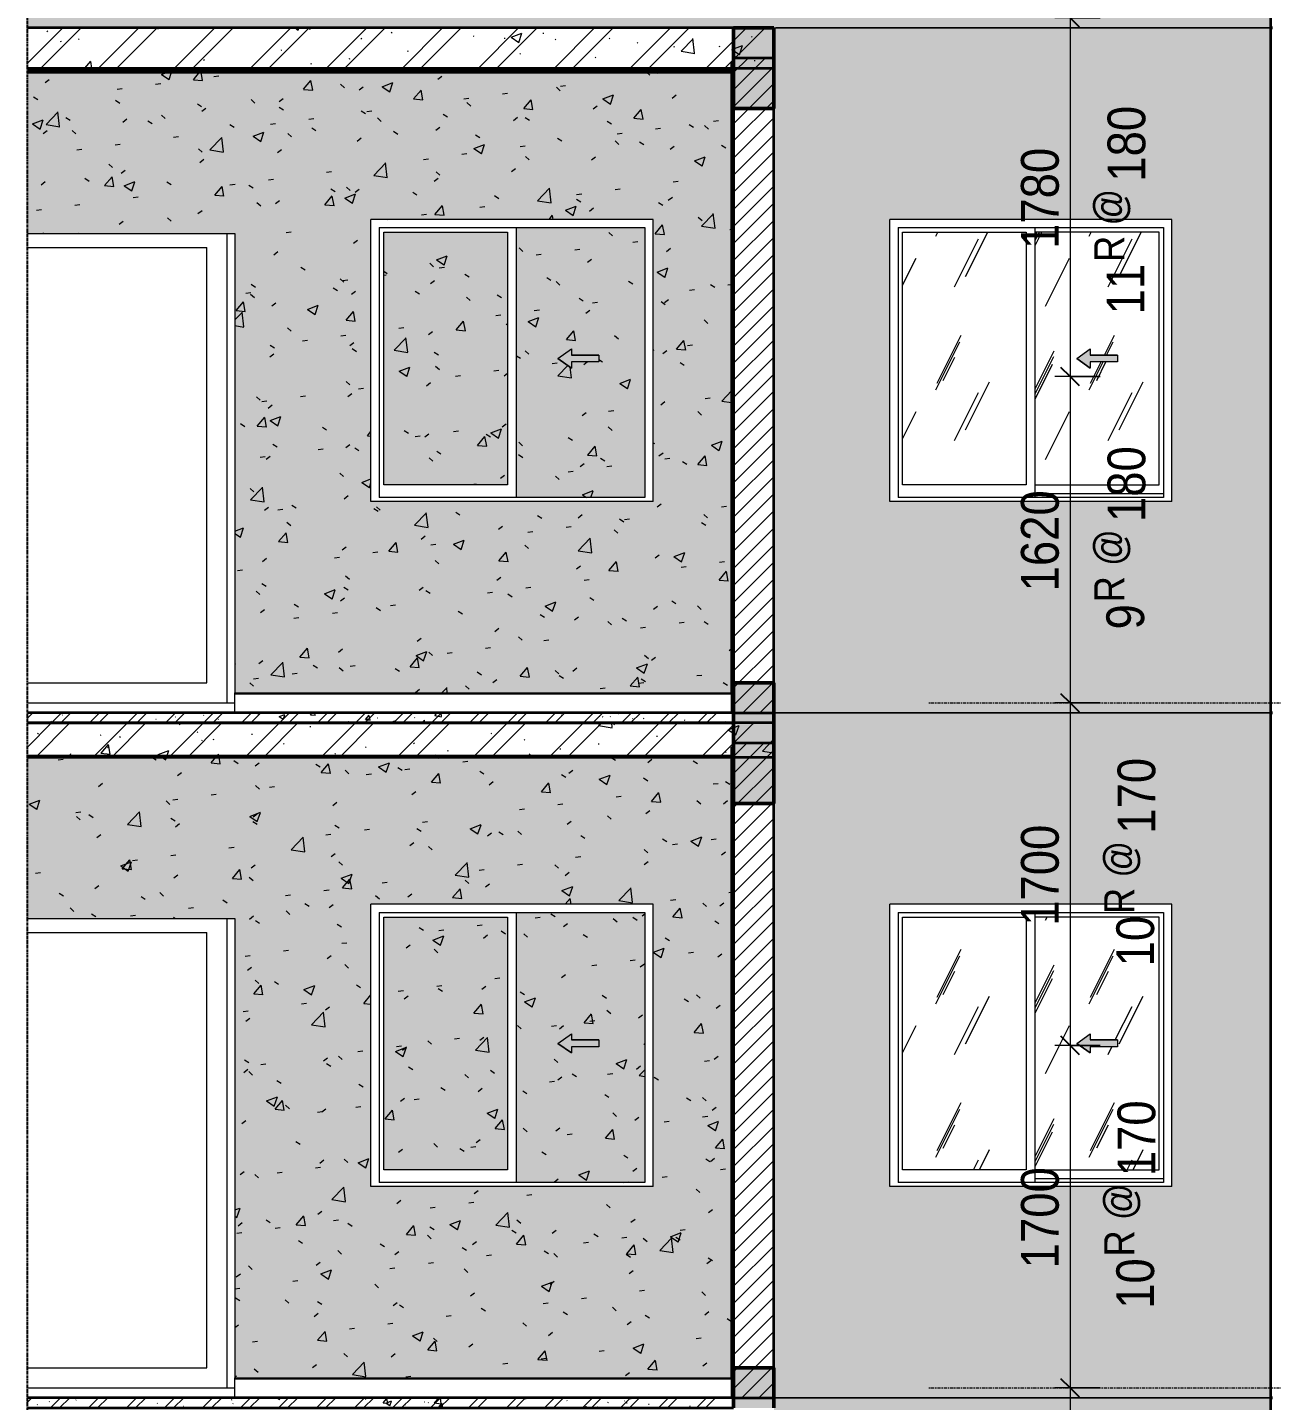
# Model space of a CAD drawing. Header units: millimetres. Extents: x 75584 to 159459, y -5075 to 34550.
# Drawn here: x 139713 to 145888, y 22537 to 29353 of the extents above; entities that cross this region are included whole.
import ezdxf

# ---------------------------------------------------------------- set-up
doc = ezdxf.new("R2010")
doc.units = ezdxf.units.MM
doc.linetypes.add('Centre', pattern=[31.75, 6.35, -4.7625, 15.875, -4.7625])
doc.linetypes.add('Hidden', pattern=[7.14375, 4.7625, -2.38125])
for name, color, linetype, lineweight in [('0-3', 10, 'Continuous', 5), ('A-ANNO-DIMS', 211, 'Continuous', 9), ('A-ANNO-DIMS-75', 211, 'Continuous', 9), ('A-CLNG-1', 71, 'Continuous', 35), ('A-CLNG-PATT-1', 7, 'Continuous', 18), ('A-DETL-GENF', 92, 'Continuous', 18), ('A-DETL-GENF-3', 92, 'Hidden', 25), ('A-DOOR', 31, 'Continuous', 18), ('A-DOOR-FRAM-1', 31, 'Continuous', 18), ('A-FLOR-1', 7, 'Continuous', 18), ('A-FLOR-2', 254, 'Continuous', 18), ('A-FLOR-FNSH-1', 71, 'Continuous', 35), ('A-FLOR-HRAL-1', 53, 'Continuous', 25), ('A-FLOR-HRAL-2', 90, 'Continuous', 25), ('A-FLOR-HRAL-3', 50, 'Continuous', 18), ('A-FLOR-LEVL-2', 51, 'Centre', 9), ('A-FLOR-PATT-1', 8, 'Continuous', 18), ('A-GLAZ', 151, 'Continuous', 18), ('A-WALL', 113, 'Continuous', 18), ('A-WALL-2', 250, 'Continuous', 35), ('A-WALL-3', 71, 'Continuous', 35), ('A-WALL-PATT-1', 111, 'Continuous', 18), ('A-WALL-PATT-2', 254, 'Continuous', 18), ('A-WALL-PATT-3', 7, 'Continuous', 18), ('A-WALL-PATT-4', 111, 'Continuous', 5), ('I-WALL', 2, 'Continuous', 18), ('I-WALL-1', 254, 'Continuous', 18), ('S-BEAM-1', 253, 'Continuous', 5), ('S-BEAM-4', 191, 'Continuous', 50), ('S-STRS-IDEN-1', 31, 'Continuous', 9)]:
    doc.layers.add(name, color=color, linetype=linetype, lineweight=lineweight)
doc.styles.add('UTM Avo_1', font='', dxfattribs={"width": 0.9, "height": 187.5})
doc.styles.add('UTM Avo_2', font='', dxfattribs={"width": 0.9, "height": 150})
doc.styles.add('UTM Avo_3', font='', dxfattribs={"width": 0.9, "height": 187.5})
doc.styles.get('UTM Avo_1').set_extended_font_data('UTM Avo')
doc.styles.get('UTM Avo_2').set_extended_font_data('UTM Avo')
doc.styles.get('UTM Avo_3').set_extended_font_data('UTM Avo')
doc.dimstyles.new('1_Dim_chi_tiet_2_5_2', dxfattribs={"dimscale": 304.8, "dimtxt": 187.368928, "dimasz": 0.295276, "dimexe": 0.246063, "dimexo": 0.0625, "dimgap": 0.024606, "dimtad": 1, "dimdec": 0, "dimrnd": 5, "dimzin": 0, "dimdsep": 46, "dimtxsty": 'UTM Avo_1', "dimblk1": 'OBLIQUE', "dimblk2": 'OBLIQUE', "dimsah": 1, "dimcen": 0.09, "dimdle": 0.246063, "dimazin": 0, "dimtfac": 1, "dimtdec": 4, "dimtix": 1, "dimtmove": 0, "dimatfit": 3, "dimfxl": 0.492126, "dimfxlon": 1, "dimtvp": 1, "dimtolj": 1, "dimtzin": 0, "dimarcsym": 2})
pattern_1 = [(50, (80625.07, 15725), (546.553, -47.817), [57.15, -628.65]), (355, (80625.07, 15725), (-105.728, 573.17), [45.72, -502.92]), (100.451, (80670.6, 15721), (440.828, 525.35), [48.57, -534.27]), (46.184, (80625.1, 15877.4), (813.237, -126.128), [85.725, -942.975]), (96.636, (80692.8, 15866.9), (712.207, 742.283), [72.855, -801.405]), (351.184, (80625.1, 15877.4), (712.215, 742.276), [68.58, -754.38]), (21, (80701.27, 15839.3), (454.843, -306.796), [57.15, -628.65]), (326, (80701.27, 15839.3), (185.406, 552.564), [45.72, -502.92]), (71.451, (80739.17, 15813.73), (640.251, 245.764), [48.57, -534.27]), (37.5, (80625.07, 15725), (9.2664, 253.665), [5.029, -491.795, 5.029, -505.511, -504.825]), (37.5, (80625.07, 15725), (9.2664, 253.665), [-1007.364, 5.029, -499.796]), (7.5, (80625.07, 15725), (200.4594, 300.5414), [5.029, -286.055, 5.029, -480.365, -192.405]), (7.5, (80625.07, 15725), (200.4594, 300.5414), [-776.478, 5.029, -187.376]), (327.5, (80455.14, 15725), (406.7728, -17.1864), [5.029, -185.471, 5.029, -589.331, -788.67]), (327.5, (80455.14, 15725), (406.7728, -17.1864), [-784.86, 5.029, -783.641]), (317.5, (80378.94, 15725), (444.388, 76.28), [5.029, -242.621, 5.029, -389.687, -560.07]), (317.5, (80378.94, 15725), (444.388, 76.28), [-642.366, 5.029, -555.041]), (45, (80625.07, 15725), (-188.5854, 188.5854), []), (45, (80625.07, 16010.75), (-188.5854, 188.5854), [])]
pattern_2 = [(50, (80625.07, 15725), (273.276, -23.909), [28.575, -314.325]), (355, (80625.07, 15725), (-52.8646, 286.585), [22.86, -251.46]), (100.451, (80647.84, 15723), (220.414, 262.6745), [24.285, -267.135]), (46.184, (80625.07, 15801.2), (406.619, -63.0646), [42.863, -471.488]), (96.636, (80658.95, 15795.94), (356.104, 371.141), [36.428, -400.703]), (351.184, (80625.07, 15801.2), (356.107, 371.138), [34.29, -377.19]), (21, (80663.17, 15782.15), (227.4212, -153.398), [28.575, -314.325]), (326, (80663.17, 15782.15), (92.7027, 276.282), [22.86, -251.46]), (71.451, (80682.12, 15769.37), (320.1254, 122.8816), [24.285, -267.135]), (37.5, (80625.07, 15725), (4.6325, 126.8326), [2.515, -245.897, 2.515, -252.755, -252.413]), (37.5, (80625.07, 15725), (4.6325, 126.8326), [-503.682, 2.515, -249.898]), (7.5, (80625.07, 15725), (100.2292, 150.2711), [2.515, -143.027, 2.515, -240.182, -96.203]), (7.5, (80625.07, 15725), (100.2292, 150.2711), [-388.239, 2.515, -93.688]), (327.5, (80540.1, 15725), (203.38684, -8.5935), [2.515, -92.735, 2.515, -294.665, -394.335]), (327.5, (80540.1, 15725), (203.38684, -8.5935), [-392.43, 2.515, -391.82]), (317.5, (80502, 15725), (222.1944, 38.1398), [2.515, -121.31, 2.515, -194.843, -280.035]), (317.5, (80502, 15725), (222.1944, 38.1398), [-321.183, 2.515, -277.52]), (45, (80625.07, 15725), (-94.2927, 94.2927), []), (45, (80625.07, 15867.88), (-94.2927, 94.2927), [])]
pattern_3 = [(0, (80625.07, 15725), (609.6, 152.4), [25.146, -432.054, 25.146, -432.054, -2438.4]), (0, (80625.07, 15725), (609.6, 152.4), [-914.4, 25.146, -889.254, 25.146, -432.054, -1066.8]), (0, (80625.07, 15725), (609.6, 152.4), [-2286, 25.146, -279.654, 25.146, -736.854]), (120, (80853.67, 15801.2), (-436.7823, 451.7291), [25.146, -432.054, 25.146, -432.054, -2438.4]), (120, (80853.67, 15801.2), (-436.7823, 451.7291), [-914.4, 25.146, -889.254, 25.146, -432.054, -1066.8]), (120, (80853.67, 15801.2), (-436.7823, 451.7291), [-2286, 25.146, -279.654, 25.146, -736.854]), (240, (80929.87, 16106), (-172.8177, -604.1291), [25.146, -432.054, 25.146, -432.054, -2438.4]), (240, (80929.87, 16106), (-172.8177, -604.1291), [-914.4, 25.146, -889.254, 25.146, -432.054, -1066.8]), (240, (80929.87, 16106), (-172.8177, -604.1291), [-2286, 25.146, -279.654, 25.146, -736.854])]
pattern_4 = [(45, (80625.07, 15725), (-39.77476, 39.77476), [])]
pattern_5 = [(50, (80625.07, 15725), (546.553, -47.817), [57.15, -628.65]), (355, (80625.07, 15725), (-105.728, 573.17), [45.72, -502.92]), (100.451, (80670.6, 15721), (440.828, 525.35), [48.57, -534.27]), (46.184, (80625.1, 15877.4), (813.237, -126.128), [85.725, -942.975]), (96.636, (80692.8, 15866.9), (712.207, 742.283), [72.855, -801.405]), (351.184, (80625.1, 15877.4), (712.215, 742.276), [68.58, -754.38]), (21, (80701.27, 15839.3), (454.843, -306.796), [57.15, -628.65]), (326, (80701.27, 15839.3), (185.406, 552.564), [45.72, -502.92]), (71.451, (80739.17, 15813.73), (640.251, 245.764), [48.57, -534.27]), (37.5, (80625.07, 15725), (9.2664, 253.665), [25.146, -471.678, 25.146, -485.394, -504.825]), (37.5, (80625.07, 15725), (9.2664, 253.665), [-1007.364, 25.146, -479.679]), (7.5, (80625.07, 15725), (200.4594, 300.5414), [25.146, -265.938, 25.146, -460.248, -192.405]), (7.5, (80625.07, 15725), (200.4594, 300.5414), [-776.478, 25.146, -167.259]), (327.5, (80455.14, 15725), (406.7728, -17.1864), [25.146, -165.354, 25.146, -569.214, -788.67]), (327.5, (80455.14, 15725), (406.7728, -17.1864), [-784.86, 25.146, -763.524]), (317.5, (80378.94, 15725), (444.388, 76.28), [25.146, -222.504, 25.146, -369.57, -560.07]), (317.5, (80378.94, 15725), (444.388, 76.28), [-642.366, 25.146, -534.924])]
pattern_6 = [(37.5, (80625.07, 15725), (-2.40047, 73.41204), [2.515, -55.397, 2.515, -62.255, -61.912]), (37.5, (80625.07, 15725), (-2.40047, 73.41204), [-122.682, 2.515, -59.398]), (7.5, (80625.07, 15725), (67.42816, 107.524), [2.515, -28.727, 2.515, -49.682, -20.002]), (7.5, (80625.07, 15725), (67.42816, 107.524), [-83.439, 2.515, -17.488]), (327.5, (80578.205, 15725), (118.6493, 0.21553), [2.515, -16.535, 2.515, -66.065, -89.535]), (327.5, (80578.205, 15725), (118.6493, 0.21553), [-87.63, 2.515, -87.02]), (317.5, (80578.2, 15725), (114.5339, 33.4393), [2.515, -7.01, 2.515, -42.443, -51.435]), (317.5, (80578.2, 15725), (114.5339, 33.4393), [-54.483, 2.515, -48.92])]
pattern_7 = [(45, (149415.25, 15725), (-42.4264, 42.4264), [])]
pattern_8 = [(63.435, (81520.2, 15777.17), (-0.0007, 762.0005), [266.23, -1437.652]), (63.435, (80758.2, 15777.17), (-0.0007, 762.0005), [266.23, -1437.652]), (63.435, (81884.97, 15924.4), (-0.0007, 762.0005), [266.23, -1437.652]), (63.435, (81122.97, 15924.4), (-0.0007, 762.0005), [266.23, -1437.652]), (63.435, (81829.76, 15872.4), (-0.0007, 762.0005), [266.23, -1437.652]), (63.435, (81067.76, 15872.4), (-0.0007, 762.0005), [266.23, -1437.652]), (63.435, (81773.5, 16170.03), (-0.0007, 762.0005), [129.4, -1574.483]), (63.435, (81011.5, 16170.03), (-0.0007, 762.0005), [129.4, -1574.483]), (63.435, (81736.68, 16123.98), (-0.0007, 762.0005), [266.23, -1437.652]), (63.435, (80974.68, 16123.98), (-0.0007, 762.0005), [266.23, -1437.652]), (63.435, (81743.17, 16157.04), (-0.0007, 762.0005), [266.23, -1437.652]), (63.435, (80981.17, 16157.04), (-0.0007, 762.0005), [266.23, -1437.652]), (63.435, (81435.74, 16011.97), (-0.0007, 762.0005), [266.23, -1437.652]), (63.435, (80673.74, 16011.97), (-0.0007, 762.0005), [266.23, -1437.652]), (63.435, (81442.24, 16050.94), (-0.0007, 762.0005), [266.23, -1437.652]), (63.435, (80680.24, 16050.94), (-0.0007, 762.0005), [266.23, -1437.652]), (63.435, (81444, 16079.04), (-0.0007, 762.0005), [266.23, -1437.652]), (63.435, (80682, 16079.04), (-0.0007, 762.0005), [266.23, -1437.652])]
pattern_9 = [(63.435, (81520.2, 15777.17), (-0.0007, 762.0005), [266.23, -1437.652]), (63.435, (80758.2, 15777.17), (-0.0007, 762.0005), [266.23, -1437.652]), (63.435, (81884.97, 15924.4), (-0.0007, 762.0005), [266.23, -1437.652]), (63.435, (81122.97, 15924.4), (-0.0007, 762.0005), [266.23, -1437.652]), (63.435, (81829.76, 15872.4), (-0.0007, 762.0005), [266.23, -1437.652]), (63.435, (81067.76, 15872.4), (-0.0007, 762.0005), [266.23, -1437.652]), (63.435, (81773.5, 16170.03), (-0.0007, 762.0005), [129.4, -1574.482]), (63.435, (81011.5, 16170.03), (-0.0007, 762.0005), [129.4, -1574.482]), (63.435, (81736.68, 16123.98), (-0.0007, 762.0005), [266.23, -1437.652]), (63.435, (80974.68, 16123.98), (-0.0007, 762.0005), [266.23, -1437.652]), (63.435, (81743.17, 16157.04), (-0.0007, 762.0005), [266.23, -1437.652]), (63.435, (80981.17, 16157.04), (-0.0007, 762.0005), [266.23, -1437.652]), (63.435, (81435.74, 16011.97), (-0.0007, 762.0005), [266.23, -1437.652]), (63.435, (80673.74, 16011.97), (-0.0007, 762.0005), [266.23, -1437.652]), (63.435, (81442.24, 16050.94), (-0.0007, 762.0005), [266.23, -1437.652]), (63.435, (80680.24, 16050.94), (-0.0007, 762.0005), [266.23, -1437.652]), (63.435, (81444, 16079.04), (-0.0007, 762.0005), [266.23, -1437.652]), (63.435, (80682, 16079.04), (-0.0007, 762.0005), [266.23, -1437.652])]

# ---------------------------------------------------------------- blocks, each defined once
blk = doc.blocks.new('NCV_TKTC_KET CAU_rvt-6-TKCS_THANG BỘ TB3 - MẶT CẮT')
at = {"layer": 'A-FLOR-PATT-1'}
h = blk.add_hatch(dxfattribs=at)
h.set_pattern_fill('FP_13', color=256, style=0, pattern_type=2)
h.set_pattern_definition(pattern_1)
h.paths.add_polyline_path([(70922.6, 29150), (74627.6, 29150), (74627.6, 29350), (70922.6, 29350), (70922.6, 29265.6)])
h = blk.add_hatch(dxfattribs=at)
h.set_pattern_fill('FP_13', color=256, style=0, pattern_type=2)
h.set_pattern_definition(pattern_1)
h.paths.add_polyline_path([(70922.6, 29150), (74627.6, 29150), (74627.6, 29350), (70922.6, 29350), (70922.6, 29265.6)])
h = blk.add_hatch(dxfattribs=at)
h.set_pattern_fill('FP_13', color=256, style=0, pattern_type=2)
h.set_pattern_definition(pattern_1)
h.paths.add_polyline_path([(72503.8, 25730), (74627.6, 25730), (74627.6, 25900), (70922.6, 25900), (70922.6, 25730)])
h = blk.add_hatch(dxfattribs=at)
h.set_pattern_fill('FP_13', color=256, style=0, pattern_type=2)
h.set_pattern_definition(pattern_1)
h.paths.add_polyline_path([(72503.8, 25730), (74627.6, 25730), (74627.6, 25900), (70922.6, 25900), (70922.6, 25730)])
at = {"layer": 'S-BEAM-1'}
for points in [[(74627.6, 28950), (74627.6, 29350), (74427.6, 29350), (74427.6, 28950)], [(74427.6, 25900), (74627.6, 25900), (74627.6, 26100), (74427.6, 26100)], [(74627.6, 25500), (74627.6, 25900), (74427.6, 25900), (74427.6, 25500)], [(74427.6, 22500), (74627.6, 22500), (74627.6, 22700), (74427.6, 22700)]]:
    blk.add_hatch(color=256, dxfattribs=at).paths.add_polyline_path(points)
at = {"layer": 'A-FLOR-FNSH-1'}
for p, q in [((74627.6, 29350), (70922.6, 29350)), ((74627.6, 29150), (74627.6, 29350)), ((70922.6, 29150), (74627.6, 29150)), ((74627.6, 25900), (70922.6, 25900)), ((74627.6, 25730), (74627.6, 25900)), ((70922.6, 25730), (74627.6, 25730))]:
    blk.add_line(p, q, dxfattribs=at)
at = {"layer": 'S-BEAM-4'}
for p, q in [((74627.6, 29350), (74427.6, 29350)), ((74427.6, 29350), (74427.6, 28950)), ((74627.6, 28950), (74627.6, 29350)), ((74427.6, 28950), (74627.6, 28950)), ((74627.6, 26100), (74427.6, 26100)), ((74427.6, 26100), (74427.6, 25900)), ((74627.6, 25900), (74627.6, 26100)), ((74427.6, 25900), (74427.6, 25500)), ((74627.6, 25500), (74627.6, 25900)), ((74427.6, 25500), (74627.6, 25500)), ((74627.6, 22700), (74427.6, 22700)), ((74427.6, 22700), (74427.6, 22500)), ((74627.6, 22500), (74627.6, 22700))]:
    blk.add_line(p, q, dxfattribs=at)
blk = doc.blocks.new('Railing - Railing-907076-TKCS_THANG BỘ TB3 - MẶT CẮT')
at = {"layer": 'A-FLOR-HRAL-2'}
for p, q in [((74427.1, 5645), (74417.1, 5645)), ((74417.1, 5645), (74417.1, 5550)), ((74427.1, 5550), (74427.1, 5645)), ((74417.1, 5550), (74427.1, 5550))]:
    blk.add_line(p, q, dxfattribs=at)
at = {"layer": 'A-FLOR-HRAL-3'}
for p, q in [((71952.6, 5645), (74417.1, 5645)), ((71952.6, 5550), (71952.6, 5645))]:
    blk.add_line(p, q, dxfattribs=at)
blk = doc.blocks.new('NCV_TKTC_TANG 6 - 8_rvt-16-TKCS_THANG BỘ TB3 - MẶT CẮT')
at = {"layer": 'A-CLNG-PATT-1'}
h = blk.add_hatch(dxfattribs=at)
h.set_pattern_fill('FP_15', color=256, style=0, pattern_type=2)
h.set_pattern_definition(pattern_3)
h.paths.add_polyline_path([(70922.6, 25730), (74427.1, 25730), (74427.1, 25735), (70922.6, 25735)])
at = {"layer": 'A-FLOR-1'}
h = blk.add_hatch(dxfattribs=at)
h.set_pattern_fill('FP_23', color=256, style=0, pattern_type=2)
h.set_pattern_definition(pattern_2)
h.paths.add_polyline_path([(70922.6, 22500), (74427.1, 22500), (74427.1, 22550), (70922.6, 22550)])
at = {"layer": 'A-WALL-PATT-2'}
h = blk.add_hatch(dxfattribs=at)
h.set_pattern_fill('FP_17', color=256, style=0, pattern_type=2)
h.set_pattern_definition(pattern_5)
h.paths.add_polyline_path([(71952.6, 22650), (74417.1, 22650), (74417.1, 25730), (70922.6, 25730), (70922.6, 24930), (71952.6, 24930), (71952.6, 22755)])
h.paths.add_polyline_path([(73302.5, 23600), (72627.6, 23600), (72627.6, 25000), (74027.6, 25000), (74027.6, 23600), (73305.3, 23600)])
h.paths.add_polyline_path([(73369.6, 23619.1), (73986.6, 23619.1), (73986.6, 24959.1), (73349.8, 24959.1), (73349.8, 23619.1)])
h.paths.add_polyline_path([(73301, 23682.6), (73305.3, 23682.6), (73305.3, 24936.5), (72691.1, 24936.5), (72691.1, 23682.6)])
h.paths.add_polyline_path([(73623.1, 24262.1), (73555.3, 24309.5), (73623.1, 24357), (73623.1, 24326.5), (73758.5, 24326.5), (73758.5, 24292.6), (73623.1, 24292.6)])
at = {"layer": 'A-WALL-PATT-3'}
h = blk.add_hatch(dxfattribs=at)
h.set_pattern_fill('FP_16', color=256, style=0, pattern_type=2)
h.set_pattern_definition(pattern_4)
h.paths.add_polyline_path([(74427.1, 22650), (74427.1, 25780), (74417.1, 25780), (74417.1, 22650)])
h = blk.add_hatch(dxfattribs=at)
h.set_pattern_fill('FP_18', color=256, style=0, pattern_type=2)
h.set_pattern_definition(pattern_6)
h.paths.add_polyline_path([(71952.6, 22650), (74417.1, 22650), (74417.1, 25730), (70922.6, 25730), (70922.6, 24930), (71952.6, 24930), (71952.6, 22755)])
h.paths.add_polyline_path([(73302.5, 23600), (72627.6, 23600), (72627.6, 25000), (74027.6, 25000), (74027.6, 23600), (73305.3, 23600)])
h.paths.add_polyline_path([(73369.6, 23619.1), (73986.6, 23619.1), (73986.6, 24959.1), (73349.8, 24959.1), (73349.8, 23619.1)])
h.paths.add_polyline_path([(73301, 23682.6), (73305.3, 23682.6), (73305.3, 24936.5), (72691.1, 24936.5), (72691.1, 23682.6)])
h.paths.add_polyline_path([(73623.1, 24262.1), (73555.3, 24309.5), (73623.1, 24357), (73623.1, 24326.5), (73758.5, 24326.5), (73758.5, 24292.6), (73623.1, 24292.6)])
at = {"layer": 'A-CLNG-1'}
for p, q in [((74427.1, 25735), (70922.6, 25735)), ((70922.6, 25730), (74427.1, 25730)), ((74427.1, 25730), (74427.1, 25735))]:
    blk.add_line(p, q, dxfattribs=at)
at = {"layer": 'A-FLOR-2'}
blk.add_line((70922.6, 22600), (71952.6, 22600), dxfattribs=at)
at = {"layer": 'A-FLOR-FNSH-1'}
for p, q in [((74427.1, 22550), (70922.6, 22550)), ((70922.6, 22500), (74427.1, 22500)), ((74427.1, 22500), (74427.1, 22550))]:
    blk.add_line(p, q, dxfattribs=at)
at = {"layer": 'A-WALL-3'}
for p, q in [((74417.1, 25780), (74417.1, 22650)), ((74427.1, 25780), (74417.1, 25780)), ((74427.1, 22650), (74427.1, 25780)), ((74417.1, 22650), (74427.1, 22650))]:
    blk.add_line(p, q, dxfattribs=at)
at = {"layer": 'I-WALL-1'}
for p, q in [((70922.6, 24930), (71952.6, 24930)), ((71952.6, 24930), (71952.6, 22650)), ((71952.6, 22650), (74417.1, 22650))]:
    blk.add_line(p, q, dxfattribs=at)
at = {"layer": 'A-FLOR-HRAL-1'}
blk.add_blockref('Railing - Railing-907076-TKCS_THANG BỘ TB3 - MẶT CẮT', (0, 17000), dxfattribs=at)
blk = doc.blocks.new('NCV_TKTC_TANG 6 - 8_rvt-17-TKCS_THANG BỘ TB3 - MẶT CẮT')
at = {"layer": 'A-CLNG-PATT-1'}
h = blk.add_hatch(dxfattribs=at)
h.set_pattern_fill('FP_15', color=256, style=0, pattern_type=2)
h.set_pattern_definition(pattern_3)
h.paths.add_polyline_path([(70922.6, 29130), (74427.1, 29130), (74427.1, 29135), (70922.6, 29135)])
at = {"layer": 'A-FLOR-1'}
h = blk.add_hatch(dxfattribs=at)
h.set_pattern_fill('FP_23', color=256, style=0, pattern_type=2)
h.set_pattern_definition(pattern_2)
h.paths.add_polyline_path([(70922.6, 25900), (74427.1, 25900), (74427.1, 25950), (70922.6, 25950)])
at = {"layer": 'A-WALL-PATT-2'}
h = blk.add_hatch(dxfattribs=at)
h.set_pattern_fill('FP_17', color=256, style=0, pattern_type=2)
h.set_pattern_definition(pattern_5)
h.paths.add_polyline_path([(71952.6, 26050), (74417.1, 26050), (74417.1, 29130), (70922.6, 29130), (70922.6, 28330), (71952.6, 28330), (71952.6, 26399.9)])
h.paths.add_polyline_path([(73305.3, 27000), (72627.6, 27000), (72627.6, 28400), (74027.6, 28400), (74027.6, 27000), (73349.8, 27000)])
h.paths.add_polyline_path([(73369.6, 27019.1), (73986.6, 27019.1), (73986.6, 28359.1), (73349.8, 28359.1), (73349.8, 27019.1)])
h.paths.add_polyline_path([(73305.3, 27082.6), (73305.3, 28336.5), (72691.1, 28336.5), (72691.1, 27082.6), (73301, 27082.6)])
h.paths.add_polyline_path([(73623.1, 27662.1), (73555.3, 27709.5), (73623.1, 27757), (73623.1, 27726.5), (73758.5, 27726.5), (73758.5, 27692.6), (73623.1, 27692.6)])
h.paths.add_polyline_path([(70922.6, 29135), (74417.1, 29135), (74417.1, 29150), (70922.6, 29150)])
at = {"layer": 'A-WALL-PATT-3'}
h = blk.add_hatch(dxfattribs=at)
h.set_pattern_fill('FP_16', color=256, style=0, pattern_type=2)
h.set_pattern_definition(pattern_4)
h.paths.add_polyline_path([(74427.1, 26050), (74427.1, 29180), (74417.1, 29180), (74417.1, 26050)])
h = blk.add_hatch(dxfattribs=at)
h.set_pattern_fill('FP_18', color=256, style=0, pattern_type=2)
h.set_pattern_definition(pattern_6)
h.paths.add_polyline_path([(71952.6, 26050), (74417.1, 26050), (74417.1, 29130), (70922.6, 29130), (70922.6, 28330), (71952.6, 28330), (71952.6, 26399.9)])
h.paths.add_polyline_path([(73305.3, 27000), (72627.6, 27000), (72627.6, 28400), (74027.6, 28400), (74027.6, 27000), (73349.8, 27000)])
h.paths.add_polyline_path([(73369.6, 27019.1), (73986.6, 27019.1), (73986.6, 28359.1), (73349.8, 28359.1), (73349.8, 27019.1)])
h.paths.add_polyline_path([(73305.3, 27082.6), (73305.3, 28336.5), (72691.1, 28336.5), (72691.1, 27082.6), (73301, 27082.6)])
h.paths.add_polyline_path([(73623.1, 27662.1), (73555.3, 27709.5), (73623.1, 27757), (73623.1, 27726.5), (73758.5, 27726.5), (73758.5, 27692.6), (73623.1, 27692.6)])
h.paths.add_polyline_path([(70922.6, 29135), (74417.1, 29135), (74417.1, 29150), (70922.6, 29150)])
at = {"layer": 'A-CLNG-1'}
for p, q in [((74427.1, 29135), (70922.6, 29135)), ((70922.6, 29130), (74427.1, 29130)), ((74427.1, 29130), (74427.1, 29135))]:
    blk.add_line(p, q, dxfattribs=at)
at = {"layer": 'A-FLOR-2'}
blk.add_line((70922.6, 26000), (71952.6, 26000), dxfattribs=at)
at = {"layer": 'A-FLOR-FNSH-1'}
for p, q in [((74427.1, 25950), (70922.6, 25950)), ((70922.6, 25900), (74427.1, 25900)), ((74427.1, 25900), (74427.1, 25950))]:
    blk.add_line(p, q, dxfattribs=at)
at = {"layer": 'A-WALL-3'}
for p, q in [((74417.1, 29180), (74417.1, 26050)), ((74427.1, 29180), (74417.1, 29180)), ((74427.1, 26050), (74427.1, 29180)), ((74417.1, 26050), (74427.1, 26050))]:
    blk.add_line(p, q, dxfattribs=at)
at = {"layer": 'I-WALL-1'}
for p, q in [((70922.6, 28330), (71952.6, 28330)), ((71952.6, 28330), (71952.6, 26050)), ((71952.6, 26050), (74417.1, 26050))]:
    blk.add_line(p, q, dxfattribs=at)
at = {"layer": 'A-FLOR-HRAL-1'}
blk.add_blockref('Railing - Railing-907076-TKCS_THANG BỘ TB3 - MẶT CẮT', (0, 20400), dxfattribs=at)
blk = doc.blocks.new('1_FAMILY RVT - W01-WxH 1400x1400xmm-411185-TKCS_THANG BỘ TB3 - MẶT CẮT')
at = {"layer": 'A-DETL-GENF'}
blk.add_hatch(color=256, dxfattribs=at).paths.add_polyline_path([(73623.1, 10662.1), (73623.1, 10692.6), (73758.5, 10692.6), (73758.5, 10726.5), (73623.1, 10726.5), (73623.1, 10757), (73555.3, 10709.5)])
for p, q in [((73555.3, 10709.5), (73623.1, 10757)), ((73555.3, 10709.5), (73623.1, 10757)), ((73555.3, 10709.5), (73623.1, 10662.1)), ((73623.1, 10662.1), (73555.3, 10709.5)), ((73623.1, 10757), (73623.1, 10726.5)), ((73623.1, 10757), (73623.1, 10726.5)), ((73758.5, 10726.5), (73623.1, 10726.5)), ((73623.1, 10726.5), (73758.5, 10726.5)), ((73758.5, 10726.5), (73758.5, 10692.6)), ((73758.5, 10726.5), (73758.5, 10692.6)), ((73623.1, 10692.6), (73623.1, 10662.1)), ((73758.5, 10692.6), (73623.1, 10692.6)), ((73623.1, 10692.6), (73623.1, 10662.1)), ((73758.5, 10692.6), (73623.1, 10692.6))]:
    blk.add_line(p, q, dxfattribs=at)
at = {"layer": 'A-GLAZ'}
for p, q in [((74027.6, 11400), (72627.6, 11400)), ((72627.6, 10000), (72627.6, 11400)), ((74027.6, 10000), (74027.6, 11400)), ((72668.5, 11359.1), (72668.5, 10019)), ((72668.5, 11359.1), (73986.6, 11359.1)), ((72691.1, 11336.5), (73305.3, 11336.5)), ((72691.1, 10082.6), (72691.1, 11336.5)), ((73305.3, 11336.5), (73305.3, 10082.6)), ((73349.8, 10019), (73349.8, 11359.1)), ((73986.6, 11359.1), (73986.6, 10019)), ((73986.6, 10019), (72668.5, 10019)), ((73305.3, 10082.6), (72691.1, 10082.6)), ((74027.6, 10000), (72627.6, 10000))]:
    blk.add_line(p, q, dxfattribs=at)
blk = doc.blocks.new('DEG_02-DEG_03 - DEG_02-2500x2400mm-CỬA ĐI 02 CÁNH TRƯỢT-841416-TKCS_THANG BỘ TB3 - MẶT CẮT')
at = {"layer": 'A-DOOR'}
for p, q in [((70922.564287, 11260), (71812.564287, 11260)), ((71812.564287, 9100), (71812.564287, 11260)), ((70922.564287, 9100), (71812.564287, 9100))]:
    blk.add_line(p, q, dxfattribs=at)
at = {"layer": 'A-DOOR-FRAM-1'}
for p, q in [((71912.564287, 11330), (71912.564287, 9000)), ((71912.564287, 9000), (71952.564287, 9000)), ((71952.564287, 9045), (71952.564287, 9050))]:
    blk.add_line(p, q, dxfattribs=at)
blk = doc.blocks.new('1_FAMILY RVT - W01-WxH 1400x1400xmm-V65-TKCS_THANG BỘ TB3 - MẶT CẮT')
at = {"layer": 'A-DETL-GENF'}
blk.add_hatch(color=256, dxfattribs=at).paths.add_polyline_path([(76198.1, 24262.1), (76198.1, 24292.6), (76333.5, 24292.6), (76333.5, 24326.5), (76198.1, 24326.5), (76198.1, 24357), (76130.3, 24309.5)])
at = {"layer": 'A-GLAZ'}
h = blk.add_hatch(dxfattribs=at)
h.set_pattern_fill('FP_12', color=256, style=0, pattern_type=2)
h.set_pattern_definition(pattern_9)
h.paths.add_polyline_path([(75880.3, 23682.6), (75880.3, 24936.5), (75266.1, 24936.5), (75266.1, 23682.6), (75507.7, 23682.6)])
h = blk.add_hatch(dxfattribs=at)
h.set_pattern_fill('FP_20', color=256, style=0, pattern_type=2)
h.set_pattern_definition(pattern_8)
h.paths.add_polyline_path([(75924.8, 23682.6), (76539.1, 23682.6), (76539.1, 24936.5), (75924.8, 24936.5), (75924.8, 24296.8)])
h.paths.add_polyline_path([(76198.1, 24262.1), (76130.3, 24309.5), (76198.1, 24357), (76198.1, 24326.5), (76333.5, 24326.5), (76333.5, 24292.6), (76198.1, 24292.6)])
at = {"layer": 'A-DETL-GENF'}
for p, q in [((76130.3, 24309.5), (76198.1, 24357)), ((76130.3, 24309.5), (76198.1, 24357)), ((76198.1, 24357), (76198.1, 24326.5)), ((76198.1, 24357), (76198.1, 24326.5)), ((76130.3, 24309.5), (76198.1, 24262.1)), ((76198.1, 24262.1), (76130.3, 24309.5)), ((76333.5, 24326.5), (76198.1, 24326.5)), ((76198.1, 24326.5), (76333.5, 24326.5)), ((76198.1, 24292.6), (76198.1, 24262.1)), ((76333.5, 24292.6), (76198.1, 24292.6)), ((76198.1, 24292.6), (76198.1, 24262.1)), ((76333.5, 24292.6), (76198.1, 24292.6)), ((76333.5, 24326.5), (76333.5, 24292.6)), ((76333.5, 24326.5), (76333.5, 24292.6))]:
    blk.add_line(p, q, dxfattribs=at)
at = {"layer": 'A-GLAZ'}
for p, q in [((76602.6, 25000), (75202.6, 25000)), ((75202.6, 23600), (75202.6, 25000)), ((75243.5, 24959.1), (75243.5, 23619)), ((75243.5, 24959.1), (76561.6, 24959.1)), ((75924.8, 23619), (75924.8, 24959.1)), ((76561.6, 24959.1), (76561.6, 23619)), ((76602.6, 23600), (76602.6, 25000)), ((75266.1, 24936.5), (75880.3, 24936.5)), ((75266.1, 23682.6), (75266.1, 24936.5)), ((75880.3, 24936.5), (75880.3, 23682.6)), ((76539.1, 24936.5), (75924.8, 24936.5)), ((76539.1, 23682.6), (76539.1, 24936.5)), ((75880.3, 23682.6), (75266.1, 23682.6)), ((75924.8, 23682.6), (76539.1, 23682.6)), ((76602.6, 23600), (75202.6, 23600)), ((76561.6, 23619), (75243.5, 23619)), ((76561.6, 23638.1), (75924.8, 23638.1)), ((76561.6, 23638.1), (75924.8, 23638.1))]:
    blk.add_line(p, q, dxfattribs=at)
blk = doc.blocks.new('1_FAMILY RVT - W01-WxH 1400x1400xmm-V68-TKCS_THANG BỘ TB3 - MẶT CẮT')
at = {"layer": 'A-DETL-GENF'}
blk.add_hatch(color=256, dxfattribs=at).paths.add_polyline_path([(76198.1, 27662.1), (76198.1, 27692.6), (76333.5, 27692.6), (76333.5, 27726.5), (76198.1, 27726.5), (76198.1, 27757), (76130.3, 27709.5)])
at = {"layer": 'A-GLAZ'}
h = blk.add_hatch(dxfattribs=at)
h.set_pattern_fill('FP_12', color=256, style=0, pattern_type=2)
h.set_pattern_definition(pattern_9)
h.paths.add_polyline_path([(75880.3, 27082.6), (75880.3, 28336.5), (75266.1, 28336.5), (75266.1, 27082.6)])
h = blk.add_hatch(dxfattribs=at)
h.set_pattern_fill('FP_20', color=256, style=0, pattern_type=2)
h.set_pattern_definition(pattern_8)
h.paths.add_polyline_path([(76458.5, 27082.6), (76539.1, 27082.6), (76539.1, 28336.5), (75924.8, 28336.5), (75924.8, 27082.6), (76000.3, 27082.6)])
h.paths.add_polyline_path([(76198.1, 27662.1), (76130.3, 27709.5), (76198.1, 27757), (76198.1, 27726.5), (76333.5, 27726.5), (76333.5, 27692.6), (76198.1, 27692.6)])
at = {"layer": 'A-DETL-GENF'}
for p, q in [((76130.3, 27709.5), (76198.1, 27757)), ((76130.3, 27709.5), (76198.1, 27757)), ((76198.1, 27757), (76198.1, 27726.5)), ((76198.1, 27757), (76198.1, 27726.5)), ((76130.3, 27709.5), (76198.1, 27662.1)), ((76198.1, 27662.1), (76130.3, 27709.5)), ((76333.5, 27726.5), (76198.1, 27726.5)), ((76198.1, 27726.5), (76333.5, 27726.5)), ((76198.1, 27692.6), (76198.1, 27662.1)), ((76333.5, 27692.6), (76198.1, 27692.6)), ((76198.1, 27692.6), (76198.1, 27662.1)), ((76333.5, 27692.6), (76198.1, 27692.6)), ((76333.5, 27726.5), (76333.5, 27692.6)), ((76333.5, 27726.5), (76333.5, 27692.6))]:
    blk.add_line(p, q, dxfattribs=at)
at = {"layer": 'A-GLAZ'}
for p, q in [((76602.6, 28400), (75202.6, 28400)), ((75202.6, 27000), (75202.6, 28400)), ((75243.5, 28359.1), (75243.5, 27019)), ((75243.5, 28359.1), (76561.6, 28359.1)), ((75924.8, 27019), (75924.8, 28359.1)), ((76561.6, 28359.1), (76561.6, 27019)), ((76602.6, 27000), (76602.6, 28400)), ((75266.1, 28336.5), (75880.3, 28336.5)), ((75266.1, 27082.6), (75266.1, 28336.5)), ((75880.3, 28336.5), (75880.3, 27082.6)), ((76539.1, 28336.5), (75924.8, 28336.5)), ((76539.1, 27082.6), (76539.1, 28336.5)), ((75880.3, 27082.6), (75266.1, 27082.6)), ((75924.8, 27082.6), (76539.1, 27082.6)), ((76602.6, 27000), (75202.6, 27000)), ((76561.6, 27019), (75243.5, 27019)), ((76561.6, 27038.1), (75924.8, 27038.1)), ((76561.6, 27038.1), (75924.8, 27038.1))]:
    blk.add_line(p, q, dxfattribs=at)
blk = doc.blocks.new('BORDER VIEW - BORDER VIEW-3524950-TKCS_THANG BỘ TB3 - MẶT CẮT')
at = {"layer": 'A-DETL-GENF-3'}
blk.add_line((70922.6, -2850), (70922.6, 33992.4), dxfattribs=at)
blk = doc.blocks.new('DIMBLOCK149-TKCS_THANG BỘ TB3 - MẶT CẮT')
at = {"layer": 'A-ANNO-DIMS-75', "lineweight": 25}
for p, q in [((144887.7, 29400), (144842.7, 29445)), ((144887.7, 29400), (144932.7, 29355)), ((144887.7, 27620), (144842.7, 27665)), ((144887.7, 27620), (144932.7, 27575))]:
    blk.add_line(p, q, dxfattribs=at)
at = {"layer": 'A-ANNO-DIMS-75'}
for p, q in [((145037.7, 29400), (144812.7, 29400)), ((144887.7, 29400), (144887.7, 27620)), ((144887.7, 29400), (145037.7, 29400)), ((145037.7, 27620), (144812.7, 27620)), ((144887.7, 27620), (145037.7, 27620))]:
    blk.add_line(p, q, dxfattribs=at)
at = {"layer": 'A-ANNO-DIMS-75', "color": 0, "insert": (144644.1, 28253.2), "char_height": 187.5, "width": 616.236, "attachment_point": 1, "rotation": 90, "line_spacing_factor": 1.110334, "style": 'UTM Avo_1'}
blk.add_mtext('1780', dxfattribs=at)
blk = doc.blocks.new('_Oblique')
at = {"color": 0, "linetype": 'ByBlock', "lineweight": -2}
blk.add_line((-0.5, -0.5), (0.5, 0.5), dxfattribs=at)
blk = doc.blocks.new('DIMBLOCK150-TKCS_THANG BỘ TB3 - MẶT CẮT')
at = {"layer": 'A-ANNO-DIMS-75'}
for p, q in [((145037.7, 27620), (144812.7, 27620)), ((144887.7, 27620), (144887.7, 26000)), ((144887.7, 27620), (145037.7, 27620)), ((145037.7, 26000), (144812.7, 26000)), ((144887.7, 26000), (145037.7, 26000))]:
    blk.add_line(p, q, dxfattribs=at)
at = {"layer": 'A-ANNO-DIMS-75', "lineweight": 25}
for p, q in [((144887.7, 27620), (144842.7, 27665)), ((144887.7, 27620), (144932.7, 27575)), ((144887.7, 26000), (144842.7, 26045)), ((144887.7, 26000), (144932.7, 25955))]:
    blk.add_line(p, q, dxfattribs=at)
at = {"layer": 'A-ANNO-DIMS-75', "color": 0, "insert": (144644.1, 26553.2), "char_height": 187.5, "width": 616.236, "attachment_point": 1, "rotation": 90, "line_spacing_factor": 1.110334, "style": 'UTM Avo_1'}
blk.add_mtext('1620', dxfattribs=at)
blk = doc.blocks.new('DIMBLOCK151-TKCS_THANG BỘ TB3 - MẶT CẮT')
at = {"layer": 'A-ANNO-DIMS-75', "lineweight": 25}
for p, q in [((144887.7, 26000), (144842.7, 26045)), ((144887.7, 26000), (144932.7, 25955)), ((144887.7, 24300), (144842.7, 24345)), ((144887.7, 24300), (144932.7, 24255))]:
    blk.add_line(p, q, dxfattribs=at)
at = {"layer": 'A-ANNO-DIMS-75'}
for p, q in [((145037.7, 26000), (144812.7, 26000)), ((144887.7, 26000), (144887.7, 24300)), ((144887.7, 26000), (145037.7, 26000)), ((145037.7, 24300), (144812.7, 24300)), ((144887.7, 24300), (145037.7, 24300))]:
    blk.add_line(p, q, dxfattribs=at)
at = {"layer": 'A-ANNO-DIMS-75', "color": 0, "insert": (144644.1, 24893.2), "char_height": 187.5, "width": 616.236, "attachment_point": 1, "rotation": 90, "line_spacing_factor": 1.110334, "style": 'UTM Avo_1'}
blk.add_mtext('1700', dxfattribs=at)
blk = doc.blocks.new('DIMBLOCK152-TKCS_THANG BỘ TB3 - MẶT CẮT')
at = {"layer": 'A-ANNO-DIMS-75', "lineweight": 25}
for p, q in [((144887.7, 24300), (144842.7, 24345)), ((144887.7, 24300), (144932.7, 24255)), ((144887.7, 22600), (144842.7, 22645)), ((144887.7, 22600), (144932.7, 22555))]:
    blk.add_line(p, q, dxfattribs=at)
at = {"layer": 'A-ANNO-DIMS-75'}
for p, q in [((145037.7, 24300), (144812.7, 24300)), ((144887.7, 24300), (144887.7, 22600)), ((144887.7, 24300), (145037.7, 24300)), ((145037.7, 22600), (144812.7, 22600)), ((144887.7, 22600), (145037.7, 22600))]:
    blk.add_line(p, q, dxfattribs=at)
at = {"layer": 'A-ANNO-DIMS-75', "color": 0, "insert": (144644.1, 23193.2), "char_height": 187.5, "width": 616.236, "attachment_point": 1, "rotation": 90, "line_spacing_factor": 1.110334, "style": 'UTM Avo_1'}
blk.add_mtext('1700', dxfattribs=at)
blk = doc.blocks.new('DIMBLOCK153-TKCS_THANG BỘ TB3 - MẶT CẮT')
at = {"layer": 'A-ANNO-DIMS-75', "lineweight": 25}
for p, q in [((144887.7, 22600), (144842.7, 22645)), ((144887.7, 22600), (144932.7, 22555)), ((144887.7, 20900), (144842.7, 20945)), ((144887.7, 20900), (144932.7, 20855))]:
    blk.add_line(p, q, dxfattribs=at)
at = {"layer": 'A-ANNO-DIMS-75'}
for p, q in [((145037.7, 22600), (144812.7, 22600)), ((144887.7, 22600), (144887.7, 20900)), ((144887.7, 22600), (145037.7, 22600)), ((145037.7, 20900), (144812.7, 20900)), ((144887.7, 20900), (145037.7, 20900))]:
    blk.add_line(p, q, dxfattribs=at)
at = {"layer": 'A-ANNO-DIMS-75', "color": 0, "insert": (144644.1, 21493.2), "char_height": 187.5, "width": 616.236, "attachment_point": 1, "rotation": 90, "line_spacing_factor": 1.110334, "style": 'UTM Avo_1'}
blk.add_mtext('1700', dxfattribs=at)
blk = doc.blocks.new('M_Stair Run Tag - Standard-143073-TKCS_THANG BỘ TB3 - MẶT CẮT')
at = {"layer": 'S-STRS-IDEN-1', "insert": (76267, -1388.1), "char_height": 150, "width": 705.375, "attachment_point": 2, "rotation": 90, "line_spacing_factor": 1.107334, "style": 'UTM Avo_2'}
blk.add_mtext('\\pt857.25,1714.5,2571.75,3429,4286.25,5143.5,6000.75,6858,7715.25,8572.5,9429.75,10287,11144.25,12001.5,12858.75,13716,14573.25,15430.5,16287.75,17145,18002.25,18859.5,19716.75,20574,21431.25,22288.5,23145.75,24003,24860.25,25717.5,26574.75,27432;R @', dxfattribs=at)

msp = doc.modelspace()

# ---------------------------------------------------------------- hatches: boundary and pattern name
at = {"layer": 'A-WALL-PATT-1'}
h = msp.add_hatch(dxfattribs=at)
h.set_pattern_fill('FP_11', color=256, style=0, pattern_type=2)
h.set_pattern_definition(pattern_7)
h.paths.add_polyline_path([(143417.7, 25950), (143417.7, 29200), (143217.7, 29200), (143217.7, 25950)])
h = msp.add_hatch(dxfattribs=at)
h.set_pattern_fill('FP_11', color=256, style=0, pattern_type=2)
h.set_pattern_definition(pattern_7)
h.paths.add_polyline_path([(143417.7, 22550), (143417.7, 25800), (143217.7, 25800), (143217.7, 22550)])
at = {"layer": 'A-WALL-PATT-4'}
msp.add_hatch(color=256, dxfattribs=at).paths.add_polyline_path([(139712.7, 29350), (145882.7, 29350), (145882.7, 30750), (139712.7, 30750), (139712.7, 30044.8)])
h = msp.add_hatch(color=256, dxfattribs=at)
h.paths.add_polyline_path([(143417.7, 25950), (145882.7, 25950), (145882.7, 29350), (143417.7, 29350), (143417.7, 26100)])
h.paths.add_polyline_path([(145225.6, 27000), (143992.7, 27000), (143992.7, 28400), (145392.7, 28400), (145392.7, 27000), (145351.8, 27000)])
h = msp.add_hatch(color=256, dxfattribs=at)
h.paths.add_polyline_path([(145882.7, 22550), (145882.7, 25950), (143417.7, 25950), (143417.7, 22550), (144790.5, 22550)])
h.paths.add_polyline_path([(144274.8, 23600), (143992.7, 23600), (143992.7, 25000), (145392.7, 25000), (145392.7, 23600), (144790.5, 23600)])
h = msp.add_hatch(color=256, dxfattribs=at)
h.paths.add_polyline_path([(143961.1, 19150), (145882.7, 19150), (145882.7, 22550), (143417.7, 22550), (143417.7, 19150), (143427.7, 19150)])
h.paths.add_polyline_path([(145392.7, 20200), (143992.7, 20200), (143992.7, 21600), (145392.7, 21600), (145392.7, 20219.1)])

# ---------------------------------------------------------------- linework, layer by layer
at = {"layer": 'A-FLOR-LEVL-2'}
for p, q in [((144186.2, 26000), (155449.8, 26000)), ((144186.2, 22600), (155449.8, 22600))]:
    msp.add_line(p, q, dxfattribs=at)
at = {"layer": 'A-WALL'}
for p, q in [((145882.7, 29350), (143427.7, 29350)), ((145882.7, 25950), (143427.7, 25950)), ((143427.7, 25950), (145882.7, 25950)), ((145882.7, 22550), (143427.7, 22550)), ((143427.7, 22550), (145882.7, 22550))]:
    msp.add_line(p, q, dxfattribs=at)
at = {"layer": 'A-WALL-2'}
for p, q in [((145892.7, 25950), (145882.7, 25950)), ((145882.7, 25950), (145892.7, 25950)), ((145892.7, 22550), (145882.7, 22550)), ((145882.7, 22550), (145892.7, 22550))]:
    msp.add_line(p, q, dxfattribs=at)
at = {"layer": 'A-WALL-3'}
for p, q in [((145882.7, 30750), (145882.7, 5550)), ((145882.7, 29350), (145892.7, 29350)), ((145892.7, 29350), (145882.7, 29350)), ((143417.7, 29200), (143217.7, 29200)), ((143217.7, 29200), (143217.7, 25950)), ((143417.7, 25950), (143417.7, 29200)), ((143217.7, 25950), (143417.7, 25950)), ((143417.7, 25800), (143217.7, 25800)), ((143217.7, 25800), (143217.7, 22550)), ((143417.7, 22550), (143417.7, 25800)), ((143217.7, 22550), (143417.7, 22550))]:
    msp.add_line(p, q, dxfattribs=at)
at = {"layer": 'I-WALL'}
msp.add_line((143417.7, 29350), (145882.7, 29350), dxfattribs=at)

# ---------------------------------------------------------------- block references
at = {"layer": '0-3'}
for name in ['NCV_TKTC_KET CAU_rvt-6-TKCS_THANG BỘ TB3 - MẶT CẮT', 'NCV_TKTC_TANG 6 - 8_rvt-17-TKCS_THANG BỘ TB3 - MẶT CẮT', 'NCV_TKTC_TANG 6 - 8_rvt-16-TKCS_THANG BỘ TB3 - MẶT CẮT']:
    msp.add_blockref(name, (68790.2, 0), dxfattribs=at)
at = {"layer": 'A-DETL-GENF'}
msp.add_blockref('BORDER VIEW - BORDER VIEW-3524950-TKCS_THANG BỘ TB3 - MẶT CẮT', (68790.2, 0), dxfattribs=at)
at = {"layer": 'A-DOOR'}
for p in [(68790.2, 17000), (68790.2, 13600)]:
    msp.add_blockref('DEG_02-DEG_03 - DEG_02-2500x2400mm-CỬA ĐI 02 CÁNH TRƯỢT-841416-TKCS_THANG BỘ TB3 - MẶT CẮT', p, dxfattribs=at)
at = {"layer": 'A-GLAZ'}
for name, p in [('1_FAMILY RVT - W01-WxH 1400x1400xmm-411185-TKCS_THANG BỘ TB3 - MẶT CẮT', (68790.2, 17000)), ('1_FAMILY RVT - W01-WxH 1400x1400xmm-V68-TKCS_THANG BỘ TB3 - MẶT CẮT', (68790.2, 0)), ('1_FAMILY RVT - W01-WxH 1400x1400xmm-411185-TKCS_THANG BỘ TB3 - MẶT CẮT', (68790.2, 13600)), ('1_FAMILY RVT - W01-WxH 1400x1400xmm-V65-TKCS_THANG BỘ TB3 - MẶT CẮT', (68790.2, 0))]:
    msp.add_blockref(name, p, dxfattribs=at)
at = {"layer": 'S-STRS-IDEN-1'}
for p in [(68740.7, 29758.4), (68740.7, 28068.8), (68790.2, 26521.7), (68790.2, 24821.7)]:
    msp.add_blockref('M_Stair Run Tag - Standard-143073-TKCS_THANG BỘ TB3 - MẶT CẮT', p, dxfattribs=at)

# ---------------------------------------------------------------- texts
at = {"layer": 'S-STRS-IDEN-1', "char_height": 187.5, "rotation": 90, "line_spacing_factor": 1.107334, "style": 'UTM Avo_3'}
for s, insert, width, attachment_point in [('\\pt857.25,1714.5,2571.75,3429,4286.25,5143.5,6000.75,6858,7715.25,8572.5,9429.75,10287,11144.25,12001.5,12858.75,13716,14573.25,15430.5,16287.75,17145,18002.25,18859.5,19716.75,20574,21431.25,22288.5,23145.75,24003,24860.25,25717.5,26574.75,27432;180', (145168.8, 28587), 379.35, 4), ('\\pt857.25,1714.5,2571.75,3429,4286.25,5143.5,6000.75,6858,7715.25,8572.5,9429.75,10287,11144.25,12001.5,12858.75,13716,14573.25,15430.5,16287.75,17145,18002.25,18859.5,19716.75,20574,21431.25,22288.5,23145.75,24003,24860.25,25717.5,26574.75,27432;11', (145163, 28179.5), 250.425, 6), ('\\pt857.25,1714.5,2571.75,3429,4286.25,5143.5,6000.75,6858,7715.25,8572.5,9429.75,10287,11144.25,12001.5,12858.75,13716,14573.25,15430.5,16287.75,17145,18002.25,18859.5,19716.75,20574,21431.25,22288.5,23145.75,24003,24860.25,25717.5,26574.75,27432;180', (145168.8, 26897.4), 379.35, 4), ('\\pt857.25,1714.5,2571.75,3429,4286.25,5143.5,6000.75,6858,7715.25,8572.5,9429.75,10287,11144.25,12001.5,12858.75,13716,14573.25,15430.5,16287.75,17145,18002.25,18859.5,19716.75,20574,21431.25,22288.5,23145.75,24003,24860.25,25717.5,26574.75,27432;9', (145163, 26489.9), 124.875, 6), ('\\pt857.25,1714.5,2571.75,3429,4286.25,5143.5,6000.75,6858,7715.25,8572.5,9429.75,10287,11144.25,12001.5,12858.75,13716,14573.25,15430.5,16287.75,17145,18002.25,18859.5,19716.75,20574,21431.25,22288.5,23145.75,24003,24860.25,25717.5,26574.75,27432;170', (145218.3, 25350.3), 379.35, 4), ('\\pt857.25,1714.5,2571.75,3429,4286.25,5143.5,6000.75,6858,7715.25,8572.5,9429.75,10287,11144.25,12001.5,12858.75,13716,14573.25,15430.5,16287.75,17145,18002.25,18859.5,19716.75,20574,21431.25,22288.5,23145.75,24003,24860.25,25717.5,26574.75,27432;10', (145212.4, 24942.9), 250.425, 6), ('\\pt857.25,1714.5,2571.75,3429,4286.25,5143.5,6000.75,6858,7715.25,8572.5,9429.75,10287,11144.25,12001.5,12858.75,13716,14573.25,15430.5,16287.75,17145,18002.25,18859.5,19716.75,20574,21431.25,22288.5,23145.75,24003,24860.25,25717.5,26574.75,27432;170', (145218.3, 23650.3), 379.35, 4), ('\\pt857.25,1714.5,2571.75,3429,4286.25,5143.5,6000.75,6858,7715.25,8572.5,9429.75,10287,11144.25,12001.5,12858.75,13716,14573.25,15430.5,16287.75,17145,18002.25,18859.5,19716.75,20574,21431.25,22288.5,23145.75,24003,24860.25,25717.5,26574.75,27432;10', (145212.4, 23242.9), 250.425, 6)]:
    msp.add_mtext(s, dxfattribs=dict(at, insert=insert, width=width, attachment_point=attachment_point))

# ---------------------------------------------------------------- dimensions: what is measured, and where the dimension line sits
at = {"layer": 'A-ANNO-DIMS'}
for base, p1, p2, override, picture, middle in [((144887.7, 27620), (145037.7, 29400), (145037.7, 27620), {"dimpost": '<>', "dimfxl": 1780}, 'DIMBLOCK149-TKCS_THANG BỘ TB3 - MẶT CẮT', (144783.2, 28510)), ((144887.7, 26000), (145037.7, 27620), (145037.7, 26000), {"dimpost": '<>', "dimfxl": 1620}, 'DIMBLOCK150-TKCS_THANG BỘ TB3 - MẶT CẮT', (144783.2, 26810)), ((144887.7, 24300), (145037.7, 26000), (145037.7, 24300), {"dimpost": '<>', "dimfxl": 1700}, 'DIMBLOCK151-TKCS_THANG BỘ TB3 - MẶT CẮT', (144783.2, 25150)), ((144887.7, 22600), (145037.7, 24300), (145037.7, 22600), {"dimpost": '<>', "dimfxl": 1700}, 'DIMBLOCK152-TKCS_THANG BỘ TB3 - MẶT CẮT', (144783.2, 23450)), ((144887.7, 20900), (145037.7, 22600), (145037.7, 20900), {"dimpost": '<>', "dimfxl": 1700}, 'DIMBLOCK153-TKCS_THANG BỘ TB3 - MẶT CẮT', (144783.2, 21750))]:
    dim = msp.add_linear_dim(base=base, p1=p1, p2=p2, angle=90, dimstyle='1_Dim_chi_tiet_2_5_2', override=override, dxfattribs=at)
    dim.commit()
    dim.dimension.update_dxf_attribs({"geometry": picture, "text_midpoint": middle})

doc.saveas('drawing.dxf')
